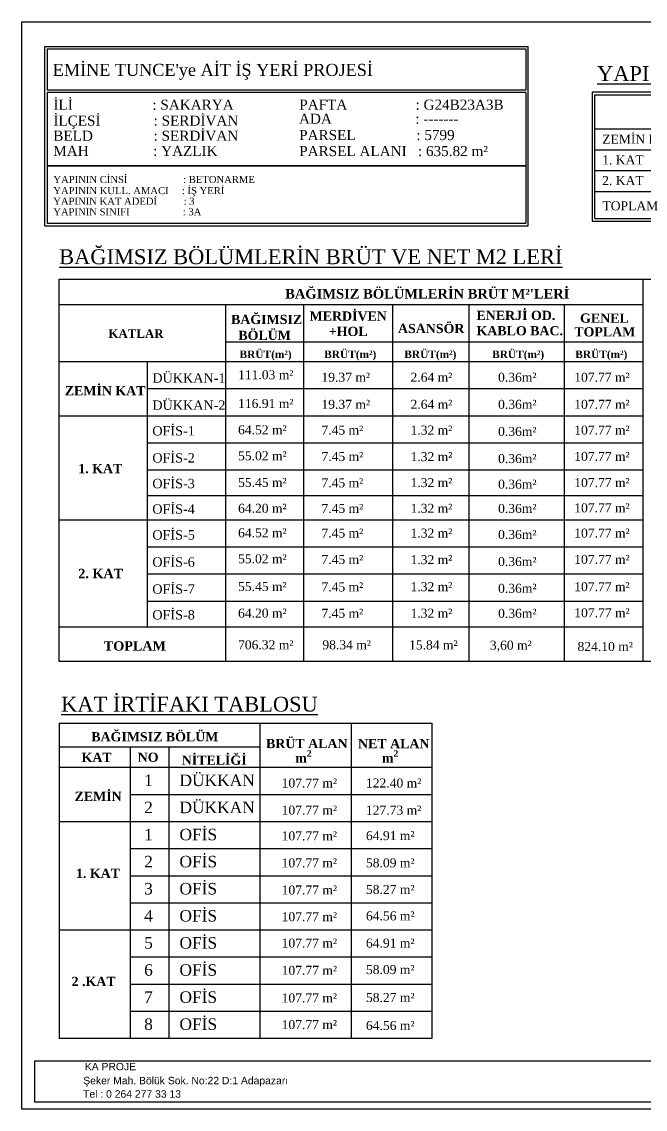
# Model space of a CAD drawing. Header units: centimetres. Extents: x 14449 to 53524, y -19051 to -10746.
# Drawn here: x 15476 to 16738, y -18783 to -16583 of the extents above; entities that cross this region are included whole.
import ezdxf

# ---------------------------------------------------------------- set-up
doc = ezdxf.new("R2010")
doc.units = ezdxf.units.CM
doc.layers.add('rtm-antet yazı-03', color=233, linetype='Continuous', lineweight=30)
doc.layers.add('YAZI_Pen_No__1', color=7, linetype='Continuous', lineweight=18)
doc.layers.add('Yazi', color=7, linetype='Continuous')
doc.styles.add('A', font='times.ttf', dxfattribs={"height": 20})
doc.styles.add('arial_1_18', font='arial.ttf', dxfattribs={"height": 0.2})
doc.styles.add('GENERATED_STYLE_1', font='arial.ttf')
doc.styles.add('GENERATED_STYLE_3', font='arialbd.ttf')

msp = doc.modelspace()

# ---------------------------------------------------------------- linework, layer by layer
at = {"color": 2, "lineweight": 25}
for points in [[(15476.1, -16583.5), (19653, -16583.5), (19653, -18783.5), (15476.1, -18783.5)], [(19636.8, -18686.1), (15502.1, -18686.1), (15502.1, -18768.5), (19636.8, -18768.5)]]:
    msp.add_lwpolyline(points, close=True, dxfattribs=at)
at = {"layer": 'rtm-antet yazı-03', "linetype": 'ByBlock'}
for p, q in [((17077.6, -16726), (16630.6, -16726)), ((16630.6, -16726), (16630.6, -16986.7)), ((15527.3, -16875), (16496, -16875)), ((16635.7, -16981.7), (17072.6, -16981.7)), ((16630.6, -16986.7), (17077.6, -16986.7))]:
    msp.add_line(p, q, dxfattribs=at)
for points in [[(15522.6, -16633.8), (16500.7, -16633.8)], [(15522.6, -16996.6), (15522.6, -16633.8)], [(15522.6, -16633.8), (16500.7, -16633.8)], [(15522.6, -16996.6), (15522.6, -16633.8)], [(15527.3, -16638.5), (15527.3, -16722)], [(15527.3, -16638.5), (16496, -16638.5)], [(15527.3, -16638.5), (15527.3, -16722)], [(15527.3, -16638.5), (16496, -16638.5)], [(16496, -16638.5), (16496, -16722)], [(16496, -16638.5), (16496, -16722)], [(16500.7, -16996.6), (16500.7, -16633.8)], [(16500.7, -16996.6), (16500.7, -16633.8)], [(16496, -16722), (15527.3, -16722)], [(16496, -16726.8), (15527.3, -16726.8)], [(15527.3, -16726.8), (15527.3, -16990.9)], [(15527.3, -16726.8), (15527.3, -16990.9)], [(16496, -16726.8), (16496, -16990.9)], [(16496, -16726.8), (16496, -16990.9)], [(16635.7, -16981.7), (16635.7, -16731)], [(16635.7, -16731), (17072.6, -16731)], [(16635.7, -16800.4), (17072.6, -16800.4)], [(16635.7, -16842.6), (17072.6, -16842.6)], [(16496, -16875), (15527.3, -16875)], [(16635.7, -16884.7), (17072.6, -16884.7)], [(16635.7, -16926.8), (17072.6, -16926.8)], [(15522.6, -16996.6), (16500.7, -16996.6)], [(15522.6, -16996.6), (16500.7, -16996.6)], [(15527.3, -16990.9), (16496, -16990.9)], [(15527.3, -16990.9), (16496, -16990.9)]]:
    msp.add_lwpolyline(points, dxfattribs=at)
at = {"layer": 'rtm-antet yazı-03', "linetype": 'ByBlock', "flags": 128}
for points in [[(15551.8, -17808.2), (15551.8, -17104.1)], [(15551.8, -17104.1), (16732.9, -17104.1)], [(16732.9, -17104.1), (16732.9, -17877.6)], [(16732.9, -17104.1), (17594.6, -17104.1)], [(15551.8, -17155.7), (16732.9, -17155.7)], [(15888.6, -17155.7), (15888.6, -17808.2)], [(16046.4, -17155.7), (16046.4, -17877.6)], [(16226.2, -17155.7), (16226.2, -17877.6)], [(16380.5, -17155.7), (16380.5, -17877.6)], [(16573.9, -17155.7), (16573.9, -17877.6)], [(15888.6, -17231.2), (16568.8, -17231.2)], [(16568.8, -17231.2), (16732.9, -17231.2)], [(16732.9, -17271.5), (15551.8, -17271.5)], [(15729.7, -17271.5), (15729.7, -17808.2)], [(16732.9, -17326.3), (15729.7, -17326.3)], [(16732.9, -17381.1), (15551.8, -17381.1)], [(16732.9, -17435.9), (15729.7, -17435.9)], [(16732.9, -17490.7), (15729.7, -17490.7)], [(16732.9, -17542.6), (15729.7, -17542.6)], [(16732.9, -17591.7), (15551.8, -17591.7)], [(16732.9, -17646.5), (15729.7, -17646.5)], [(16732.9, -17701.3), (15729.7, -17701.3)], [(16732.9, -17756.1), (15729.7, -17756.1)], [(15551.8, -17877.6), (15551.8, -17808.2)], [(16732.9, -17808.2), (15551.8, -17808.2)], [(15888.6, -17808.2), (15888.6, -17877.6)], [(16732.9, -17877.6), (15551.8, -17877.6)], [(17594.6, -17877.6), (16732.9, -17877.6)], [(15551.8, -18002.3), (16306.1, -18002.3)], [(15551.8, -18002.3), (15551.8, -18640.5)], [(15957.6, -18002.3), (15957.6, -18640.5)], [(16142.9, -18002.3), (16142.9, -18640.5)], [(16306.1, -18002.3), (16306.1, -18640.5)], [(15957.6, -18051.2), (15551.8, -18051.2)], [(15695.5, -18051.2), (15695.5, -18640.5)], [(15773.7, -18051.2), (15773.7, -18640.5)], [(16306.1, -18092.4), (15551.8, -18092.4)], [(16306.1, -18147.2), (15695.5, -18147.2)], [(16306.1, -18202), (15551.8, -18202)], [(16306.1, -18202), (15695.5, -18202)], [(16306.1, -18256.8), (15695.5, -18256.8)], [(16306.1, -18311.6), (15695.5, -18311.6)], [(16306.1, -18311.6), (15695.5, -18311.6)], [(16306.1, -18366.5), (15695.5, -18366.5)], [(16306.1, -18421.3), (15551.8, -18421.3)], [(16306.1, -18421.3), (15695.5, -18421.3)], [(16306.1, -18476.1), (15695.5, -18476.1)], [(16306.1, -18530.9), (15695.5, -18530.9)], [(16306.1, -18585.7), (15695.5, -18585.7)], [(16306.1, -18640.5), (15551.8, -18640.5)]]:
    msp.add_lwpolyline(points, dxfattribs=at)

# ---------------------------------------------------------------- texts
at = {"layer": 'rtm-antet yazı-03', "linetype": 'ByBlock', "style": 'A'}
for s, height, p in [("EMİNE TUNCE'ye AİT İŞ YERİ PROJESİ", 24.382, (15538.7, -16693)), ('İLİ                     : SAKARYA', 20.318, (15540.1, -16761.4)), ('PAFTA                  : G24B23A3B', 20.318, (16037.6, -16761.3)), ('İLÇESİ              : SERDİVAN', 20.318, (15540, -16793.6)), ('ADA                      : -------', 20.318, (16037.1, -16789.8)), ('BELD                : SERDİVAN', 20.318, (15539.9, -16824.2)), ('PARSEL                : 5799', 20.318, (16037.4, -16822.8)), ('ZEMİN KAT', 18.2, (16650.6, -16830.2)), ('MAH                 : YAZLIK', 20.318, (15539.9, -16854.9)), ('PARSEL ALANI   : 635.82 m² ', 20.318, (16037.5, -16855.2)), ('1. KAT', 18.2, (16650.5, -16872.1)), ('YAPININ CİNSİ                     : BETONARME', 14.223, (15540.1, -16909.6)), ('2. KAT', 18.2, (16650.5, -16913.8)), ('YAPININ KULL. AMACI     : İŞ YERİ', 14.223, (15540, -16932.2)), ('YAPININ KAT ADEDİ          : 3', 14.223, (15539.9, -16953.6)), ('YAPININ SINIFI                    : 3A', 14.223, (15539.9, -16975)), (' TOPLAM ', 18.2, (16644.2, -16964.9)), ('111.03 m²', 18.2, (15913.7, -17306.7)), ('19.37 m²', 18.2, (16082.5, -17311.7)), ('2.64 m²', 18.2, (16262.7, -17311.7)), ('0.36m²', 18.2, (16439.9, -17311.7)), ('107.77 m²', 18.2, (16594, -17311.7)), ('116.91 m²', 18.2, (15913.7, -17364.8)), ('19.37 m²', 18.2, (16082.5, -17366.5)), ('2.64 m²', 18.2, (16262.7, -17366.5)), ('0.36m²', 18.2, (16439.9, -17366.5)), ('107.77 m²', 18.2, (16594, -17366.5)), ('64.52 m²', 18.2, (15913.7, -17418)), ('7.45 m²', 18.2, (16082.5, -17418.6)), ('1.32 m²', 18.2, (16262.7, -17418.6)), ('107.77 m²', 18.2, (16594, -17418.6)), ('0.36m²', 18.2, (16439.9, -17421.3)), ('55.02 m²', 18.2, (15913.7, -17470.6)), ('7.45 m²', 18.2, (16082.5, -17472)), ('1.32 m²', 18.2, (16262.7, -17472.3)), ('0.36m²', 18.2, (16439.9, -17476.2)), ('107.77 m²', 18.2, (16594, -17471.8)), ('55.45 m²', 18.2, (15913.7, -17524.5)), ('7.45 m²', 18.2, (16082.5, -17525.3)), ('1.32 m²', 18.2, (16262.7, -17524.8)), ('0.36m²', 18.2, (16439.9, -17528)), ('107.77 m²', 18.2, (16594, -17524.8)), ('64.20 m²', 18.2, (15913.7, -17576.8)), ('7.45 m²', 18.2, (16082.5, -17577.1)), ('1.32 m²', 18.2, (16262.7, -17576.9)), ('0.36m²', 18.2, (16439.9, -17577.1)), ('107.77 m²', 18.2, (16594, -17575.9)), ('64.52 m²', 18.2, (15913.7, -17626.3)), ('7.45 m²', 18.2, (16082.5, -17626.9)), ('1.32 m²', 18.2, (16262.7, -17626.9)), ('0.36m²', 18.2, (16439.9, -17629.7)), ('107.77 m²', 18.2, (16594, -17626.9)), ('55.02 m²', 18.2, (15913.7, -17678.9)), ('7.45 m²', 18.2, (16082.5, -17680.4)), ('1.32 m²', 18.2, (16262.7, -17680.7)), ('107.77 m²', 18.2, (16594, -17680.2)), ('0.36m²', 18.2, (16439.9, -17684.5)), ('55.45 m²', 18.2, (15913.7, -17735.1)), ('7.45 m²', 18.2, (16082.5, -17735.9)), ('1.32 m²', 18.2, (16262.7, -17735.4)), ('0.36m²', 18.2, (16439.9, -17738.7)), ('107.77 m²', 18.2, (16594, -17735.4)), ('64.20 m²', 18.2, (15913.7, -17788.9)), ('7.45 m²', 18.2, (16082.5, -17789.3)), ('1.32 m²', 18.2, (16262.7, -17789)), ('0.36m²', 18.2, (16439.9, -17789.3)), ('107.77 m²', 18.2, (16594, -17788.1)), ('706.32 m²', 18.2, (15913.7, -17853)), ('98.34 m²', 18.2, (16084.3, -17853)), ('15.84 m²', 18.2, (16259.7, -17853.3)), ('3,60 m²', 18.2, (16423.3, -17853.7)), ('824.10 m²', 18.2, (16600.6, -17856.4)), ('107.77 m²', 18.2, (16001.9, -18132.6)), ('122.40 m²', 18.2, (16172.5, -18132.6)), ('107.77 m²', 18.2, (16001.9, -18187.4)), ('127.73 m²', 18.2, (16172.5, -18187.4)), ('107.77 m²', 18.2, (16001.9, -18239.5)), ('64.91 m²', 18.2, (16172.5, -18239)), ('107.77 m²', 18.2, (16001.9, -18294.2)), ('58.09 m²', 18.2, (16172.5, -18294)), ('107.77 m²', 18.2, (16001.9, -18349)), ('58.27 m²', 18.2, (16172.5, -18347.9)), ('107.77 m²', 18.2, (16001.9, -18403)), ('64.56 m²', 18.2, (16172.5, -18401.4)), ('107.77 m²', 18.2, (16001.9, -18456.4)), ('64.91 m²', 18.2, (16172.5, -18456.4)), ('107.77 m²', 18.2, (16001.9, -18511.5)), ('58.09 m²', 18.2, (16172.5, -18510)), ('107.77 m²', 18.2, (16001.9, -18567.3)), ('58.27 m²', 18.2, (16172.5, -18566.5)), ('107.77 m²', 18.2, (16001.9, -18621.3)), ('64.56 m²', 18.2, (16172.5, -18623.1))]:
    msp.add_text(s, height=height, dxfattribs=at).set_placement(p)
at = {"layer": 'rtm-antet yazı-03', "linetype": 'ByBlock', "attachment_point": 1, "style": 'A'}
for s, insert, char_height, width in [('{\\fTimes New Roman|b0|i0|c162|p18;\\L YAPI ALANI HESABI:}', (16628.8, -16673.3), 30.039, 1338.836), ('{\\fTimes New Roman|b0|i0|c162|p18;\\LBAĞIMSIZ BÖLÜMLERİN BRÜT VE NET M2 LERİ}', (15551.8, -17043.8), 30.039, 1524.581), ('{\\fTimes New Roman|b0|i0|c162|p18;\\LKAT İRTİFAKI TABLOSU}', (15555.8, -17949), 30.039, 1338.836), ('\\A1;DÜKKAN', (15795.2, -18106.4), 23.28, 663.24), ('\\A1;1', (15723.7, -18106.4), 23.28, 663.24), ('\\A1;2', (15723.7, -18161.2), 23.28, 663.24), ('\\A1;DÜKKAN', (15795.2, -18161.2), 23.28, 663.24), ('\\A1;1', (15723.7, -18216), 23.28, 663.24), ('\\A1;OFİS', (15795.2, -18216), 23.28, 663.24), ('\\A1;2', (15723.7, -18270.8), 23.28, 663.24), ('\\A1;OFİS', (15795.2, -18270.8), 23.28, 663.24), ('\\A1;3', (15723.7, -18325.6), 23.28, 663.24), ('\\A1;OFİS', (15795.2, -18325.6), 23.28, 663.24), ('\\A1;4', (15723.7, -18380.4), 23.28, 663.24), ('\\A1;OFİS', (15795.2, -18380.4), 23.28, 663.24), ('\\A1;5', (15723.7, -18435.3), 23.28, 663.24), ('\\A1;OFİS', (15795.2, -18435.3), 23.28, 663.24), ('\\A1;6', (15723.7, -18490.1), 23.28, 663.24), ('\\A1;OFİS', (15795.2, -18490.1), 23.28, 663.24), ('\\A1;7', (15723.7, -18544.9), 23.28, 663.24), ('\\A1;OFİS', (15795.2, -18544.9), 23.28, 663.24), ('\\A1;8', (15723.7, -18599.7), 23.28, 663.24), ('\\A1;OFİS', (15795.2, -18599.7), 23.28, 663.24)]:
    msp.add_mtext(s, dxfattribs=dict(at, insert=insert, char_height=char_height, width=width))
at = {"layer": 'Yazi', "color": 7, "linetype": 'Continuous', "style": 'arial_1_18'}
for s, p in [('KA PROJE', (15603.7, -18704.7)), ('Şeker Mah. Bölük Sok. No:22 D:1 Adapazarı', (15600.5, -18732.9)), ('Tel : 0 264 277 33 13', (15600.2, -18760))]:
    msp.add_text(s, height=15, dxfattribs=at).set_placement(p)
at = {"layer": 'YAZI_Pen_No__1', "linetype": 'Continuous'}
for s, insert, char_height, attachment_point, style in [("\\A1;{\\fTimes New Roman|b1|i0|c0|p18;BA\\fTimes New Roman|b1|i0|c162|p18;Ğ\\fTimes New Roman|b1|i0|c0|p18;IMSIZ BÖLÜMLER\\fTimes New Roman|b1|i0|c162|p18;İ\\fTimes New Roman|b1|i0|c0|p18;N BRÜT M²\\fTimes New Roman|b1|i0|c162|p18;'LERİ}", (16009.1, -17143.8), 19.4717, 7, 'GENERATED_STYLE_3'), ('\\A1;{\\fTimes New Roman|b1|i0|c0|p18;BA\\fTimes New Roman|b1|i0|c162|p18;Ğ\\fTimes New Roman|b1|i0|c0|p18;IMSIZ}', (15899.6, -17195.3), 18.6251, 7, 'GENERATED_STYLE_3'), ('\\A1;{\\fTimes New Roman|b1|i0|c0|p18;GENEL}', (16605.8, -17192.6), 18.625, 7, 'GENERATED_STYLE_3'), ('\\A1;{\\fTimes New Roman|b1|i0|c0|p18; BÖLÜM}', (15907.3, -17227.4), 18.625, 7, 'GENERATED_STYLE_3'), ('\\A1;{\\fTimes New Roman|b1|i0|c0|p18;ASANSÖR}', (16371.8, -17213.6), 18.625, 9, 'GENERATED_STYLE_3'), ('\\A1;{\\fTimes New Roman|b1|i0|c0|p18;TOPLAM}', (16594.1, -17220.3), 18.625, 7, 'GENERATED_STYLE_3'), ('\\A1;{\\fTimes New Roman|b1|i0|c0|p18;KATLAR}', (15651.4, -17222.9), 17.271, 7, 'GENERATED_STYLE_3'), ('\\A1;{\\fTimes New Roman|b1|i0|c0|p18;BRÜT(m²)}', (15916.8, -17268.8), 15.239, 7, 'GENERATED_STYLE_3'), ('\\A1;{\\fTimes New Roman|b1|i0|c0|p18;BRÜT(m²)}', (16193.4, -17268.8), 15.239, 9, 'GENERATED_STYLE_3'), ('\\A1;{\\fTimes New Roman|b1|i0|c0|p18;BRÜT(m²)}', (16355.5, -17268.8), 15.239, 9, 'GENERATED_STYLE_3'), ('\\A1;{\\fTimes New Roman|b1|i0|c0|p18;BRÜT(m²)}', (16427.8, -17268.8), 15.239, 7, 'GENERATED_STYLE_3'), ('\\A1;{\\fTimes New Roman|b1|i0|c0|p18;BRÜT(m²)}', (16596.1, -17268.8), 15.239, 7, 'GENERATED_STYLE_3'), ('\\A1;{\\fTimes New Roman|b0|i0|c0|p18;D\\fTimes New Roman|b0|i0|c162|p18;ÜKKAN\\fTimes New Roman|b0|i0|c0|p18;-1}', (15740.3, -17313.9), 18.9638, 7, 'GENERATED_STYLE_1'), ('\\A1;{\\fTimes New Roman|b1|i0|c0|p18;ZEM\\fTimes New Roman|b1|i0|c162|p18;İ\\fTimes New Roman|b1|i0|c0|p18;N KAT}', (15563.1, -17339.2), 18.6251, 7, 'GENERATED_STYLE_3'), ('\\A1;{\\fTimes New Roman|b0|i0|c0|p18;D\\fTimes New Roman|b0|i0|c162|p18;ÜKKAN\\fTimes New Roman|b0|i0|c0|p18;-\\fTimes New Roman|b0|i0|c162|p18;2}', (15740.3, -17368.8), 18.9638, 7, 'GENERATED_STYLE_1'), ('\\A1;{\\fTimes New Roman|b0|i0|c162|p18;OFİS\\fTimes New Roman|b0|i0|c0|p18;-\\fTimes New Roman|b0|i0|c162|p18;1}', (15740.3, -17420.7), 18.9638, 7, 'GENERATED_STYLE_1'), ('\\A1;{\\fTimes New Roman|b0|i0|c162|p18;OFİS\\fTimes New Roman|b0|i0|c0|p18;-\\fTimes New Roman|b0|i0|c162|p18;2}', (15740.3, -17475.5), 18.9638, 7, 'GENERATED_STYLE_1'), ('\\A1;{\\fTimes New Roman|b1|i0|c0|p18;1. KAT}', (15590.4, -17497.2), 18.625, 7, 'GENERATED_STYLE_3'), ('\\A1;{\\fTimes New Roman|b0|i0|c162|p18;OFİS\\fTimes New Roman|b0|i0|c0|p18;-\\fTimes New Roman|b0|i0|c162|p18;3}', (15740.3, -17527.4), 18.9638, 7, 'GENERATED_STYLE_1'), ('\\A1;{\\fTimes New Roman|b0|i0|c162|p18;OFİS\\fTimes New Roman|b0|i0|c0|p18;-\\fTimes New Roman|b0|i0|c162|p18;4}', (15740.3, -17579), 18.9638, 7, 'GENERATED_STYLE_1'), ('\\A1;{\\fTimes New Roman|b0|i0|c162|p18;OFİS\\fTimes New Roman|b0|i0|c0|p18;-\\fTimes New Roman|b0|i0|c162|p18;5}', (15740.3, -17631.2), 18.9638, 7, 'GENERATED_STYLE_1'), ('\\A1;{\\fTimes New Roman|b0|i0|c162|p18;OFİS\\fTimes New Roman|b0|i0|c0|p18;-\\fTimes New Roman|b0|i0|c162|p18;6}', (15740.3, -17686.1), 18.9638, 7, 'GENERATED_STYLE_1'), ('\\A1;{\\fTimes New Roman|b1|i0|c0|p18;2. KAT}', (15590.4, -17709.5), 18.964, 7, 'GENERATED_STYLE_3'), ('\\A1;{\\fTimes New Roman|b0|i0|c162|p18;OFİS\\fTimes New Roman|b0|i0|c0|p18;-\\fTimes New Roman|b0|i0|c162|p18;7}', (15740.3, -17740.9), 18.9638, 7, 'GENERATED_STYLE_1'), ('\\A1;{\\fTimes New Roman|b0|i0|c162|p18;OFİS\\fTimes New Roman|b0|i0|c0|p18;-\\fTimes New Roman|b0|i0|c162|p18;8}', (15740.3, -17792.9), 18.9638, 7, 'GENERATED_STYLE_1'), ('\\A1;{\\fTimes New Roman|b1|i0|c0|p18;TOPLAM}', (15642.1, -17855.9), 18.964, 7, 'GENERATED_STYLE_3'), ('\\A1;{\\fTimes New Roman|b1|i0|c162|p18;BAĞIMSIZ BÖLÜM}', (15616.8, -18039.5), 18.625, 7, 'GENERATED_STYLE_3'), ('\\A1;{\\fTimes New Roman|b1|i0|c162|p18;BRÜT ALAN }', (15970.4, -18053.2), 18.625, 7, 'GENERATED_STYLE_3'), ('\\A1;{\\fTimes New Roman|b1|i0|c162|p18;NET ALAN }', (16156.5, -18053.2), 18.625, 7, 'GENERATED_STYLE_3'), ('\\A1;{\\fTimes New Roman|b1|i0|c162|p18;NO}', (15710.7, -18080.9), 18.625, 7, 'GENERATED_STYLE_3'), ('\\A1;{\\fTimes New Roman|b1|i0|c162|p18;NİTELİĞİ}', (15799.8, -18086.8), 18.625, 7, 'GENERATED_STYLE_3'), ('\\A1;{\\fTimes New Roman|b1|i0|c162|p18;m\\H0.7x;\\S2^ ;}', (16029.4, -18082.1), 18.625, 7, 'GENERATED_STYLE_3'), ('\\A1;{\\fTimes New Roman|b1|i0|c162|p18;m\\H0.7x;\\S2^ ;}', (16204.9, -18082.1), 18.625, 7, 'GENERATED_STYLE_3'), ('\\A1;{\\fTimes New Roman|b1|i0|c162|p18;KAT}', (15597.1, -18080.9), 18.625, 7, 'GENERATED_STYLE_3'), ('\\A1;{\\fTimes New Roman|b1|i0|c162|p18;ZEMİN}', (15582.9, -18159.8), 18.625, 7, 'GENERATED_STYLE_3'), ('\\A1;{\\fTimes New Roman|b1|i0|c0|p18;1. KAT}', (15585.8, -18315.9), 18.625, 7, 'GENERATED_STYLE_3'), ('\\A1;{\\fTimes New Roman|b1|i0|c162|p18;2\\fTimes New Roman|b1|i0|c0|p18; \\fTimes New Roman|b1|i0|c162|p18;.\\fTimes New Roman|b1|i0|c0|p18;KAT}', (15576.9, -18534.6), 18.6251, 7, 'GENERATED_STYLE_3')]:
    msp.add_mtext(s, dxfattribs=dict(at, insert=insert, char_height=char_height, attachment_point=attachment_point, style=style))
at = {"layer": 'YAZI_Pen_No__1', "linetype": 'Continuous', "style": 'GENERATED_STYLE_3'}
for s, insert, char_height, width, attachment_point in [('\\A1;\\pxqc;{\\fTimes New Roman|b1|i0|c0|p18;MERD\\fTimes New Roman|b1|i0|c162|p18;İ\\fTimes New Roman|b1|i0|c0|p18;VEN\\fTimes New Roman|b1|i0|c162|p18;\\P+HOL}', (16155.6, -17219.5), 18.6251, 37.892, 9), ('\\A1;{\\fTimes New Roman|b1|i0|c162|p18;ENERJİ OD.\\PKABLO BAC.}', (16396.2, -17218.2), 18.625, 257.686, 7)]:
    msp.add_mtext(s, dxfattribs=dict(at, insert=insert, char_height=char_height, width=width, attachment_point=attachment_point))

doc.saveas('drawing.dxf')
